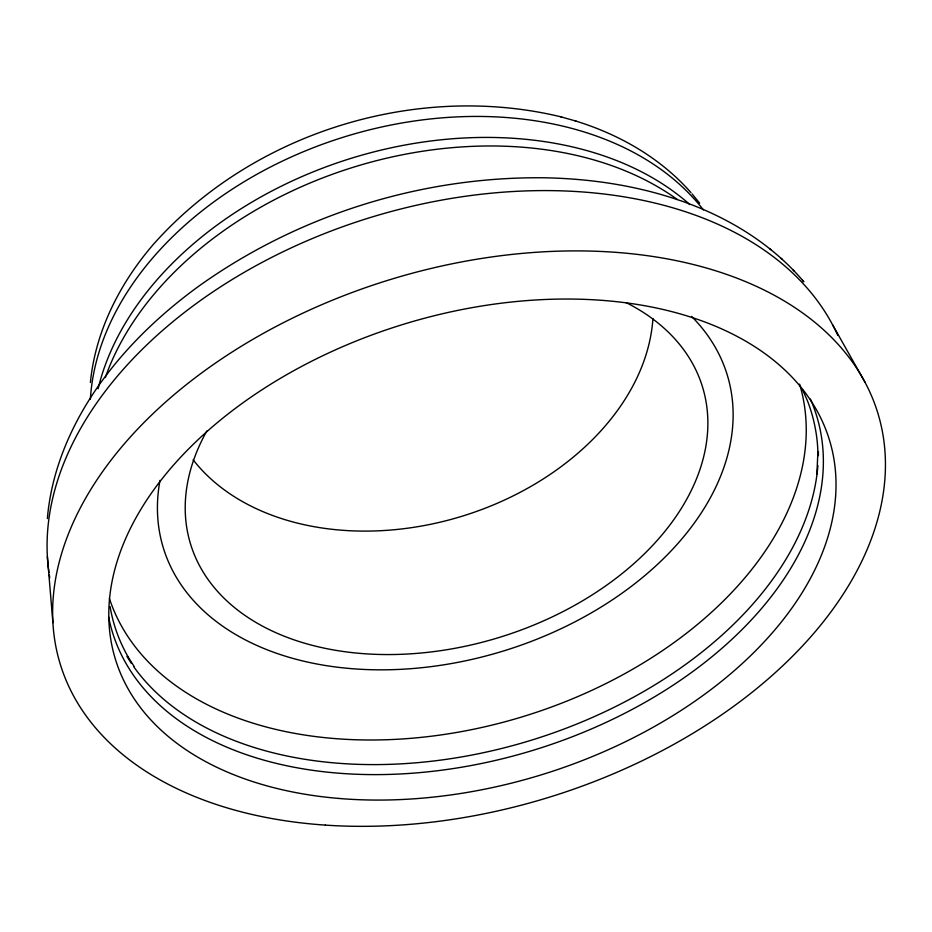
<?xml version="1.0" encoding="UTF-8"?>
<svg xmlns="http://www.w3.org/2000/svg" width="932" height="932" viewBox="0 0 932 932"><rect width="100%" height="100%" fill="white"/><g stroke="black" fill="none" stroke-linecap="round" stroke-linejoin="round"><path stroke-width="1.4" d="M817.853 452.672L816.886 474.295M47.357 518.588C52.029 463.367 77.158 411.536 111.386 368.606L112.306 367.418C136.759 336.953 165.756 310.344 197.235 287.301L198.073 286.695C298.298 214.803 422.021 176.16 545.325 177.802L546.327 177.826C591.599 178.839 636.929 185.643 679.812 200.45L681.292 200.928C727.892 217.238 771.789 243.753 803.838 281.79L802.452 280.241M90.392 382.504C95.402 331.14 119.879 283.27 153.244 244.534C252.222 132.833 415.532 81.969 560.551 116.733L561.658 117.036M574.939 120.799C618.86 134.161 660.462 157.858 690.95 192.598M560.551 116.733L576.104 121.125M780.934 258.234L782.402 259.48M769.529 248.529L770.974 249.753M792.899 269.651L794.274 271.189M692.092 193.914L699.664 203.199M128.197 657.037L134.045 666.357M832.497 324.627L865.036 382.318M128.43 657.444C119.366 641.705 113.261 625.151 110.058 606.546M802.662 389.96L807.38 400.62C813.554 416.301 817.655 435.384 817.877 453.138M47.381 556.579L52.903 622.646M691.556 316.391A294.931 198.33 -17.1 0 1 503.932 650.839A294.931 198.33 -17.1 0 1 159.989 480.399M799.609 384.135A361.395 237.683 -17.1 0 1 525.135 715.939A361.395 237.683 -17.1 0 1 109.394 598.519M818.413 451.542A366.323 236.903 -17.1 0 1 818.378 455.701M817.9 465.452A366.323 236.903 -17.1 0 1 524.495 742.268A366.323 236.903 -17.1 0 1 133.812 666.858M131.435 663.433A366.323 236.903 -17.1 0 1 126.95 656.431M626.094 302.574A267.752 179.806 -17.1 0 1 655.918 541.853A267.752 179.806 -17.1 0 1 315.435 646.132A267.752 179.806 -17.1 0 1 206.834 430.968M810.397 399.047A368.338 236.553 -17.1 0 1 535.527 749.561A368.338 236.553 -17.1 0 1 108.613 616.996M105.293 377.6A338.06 236.879 -17.1 0 1 353.135 167.306A338.06 236.879 -17.1 0 1 677.378 199.53M49.78 577.723A413.692 273.053 -17.1 0 1 49.349 575.126M48.953 572.504A413.692 273.053 -17.1 0 1 374.058 216.387A413.692 273.053 -17.1 0 1 837.763 335.299M90.369 399.397A332.13 237.182 -17.1 0 1 344.747 136.759A332.13 237.182 -17.1 0 1 703.392 209.898M98.093 388.784A336.347 236.984 -17.1 0 1 350.455 158.533A336.347 236.984 -17.1 0 1 689.843 204.597M652.913 318.604A249.508 181.157 -17.1 0 1 461.957 516.258A249.508 181.157 -17.1 0 1 193.11 459.779M325.315 825.111A427.637 270.769 -17.1 0 0 879.354 418.375A427.637 270.769 -17.1 0 0 202.43 372.357A427.637 270.769 -17.1 0 0 325.315 825.111M338.386 798.409A373.476 235.586 -17.1 0 0 832.148 450.098A373.476 235.586 -17.1 0 0 246.665 400.154A373.476 235.586 -17.1 0 0 338.386 798.409"/></g></svg>
